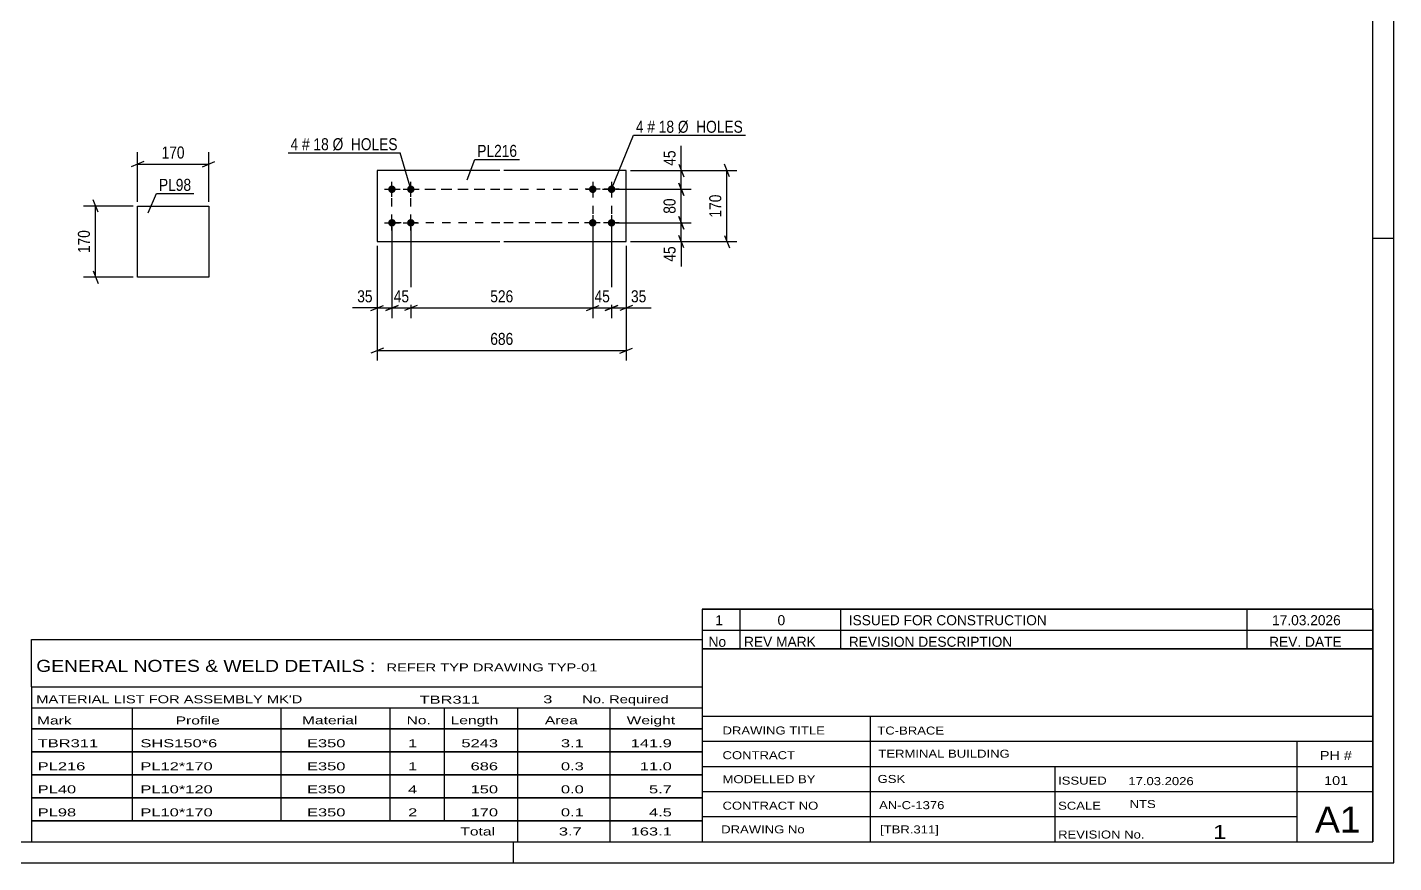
# Model space of a CAD drawing. Header units: millimetres. Extents: x 0 to 594, y 0 to 420.
# Drawn here: x 268 to 594, y 0 to 199.4 of the extents above; entities that cross this region are included whole.
import ezdxf

# ---------------------------------------------------------------- set-up
doc = ezdxf.new("R2010")
doc.units = ezdxf.units.MM
doc.linetypes.add('DXK_LINE_DOT2', pattern=[3.9198, 1.9599, -1.9599])
doc.styles.add('Arial Narrow', font='ARIALN.TTF', dxfattribs={"height": 0.2})

# ---------------------------------------------------------------- blocks, each defined once
blk = doc.blocks.new('Unknown-580609948-1130')
at = {"color": 5, "linetype": 'Continuous'}
for p, q in [((594, 0), (594, 420)), ((589, 5), (589, 415)), ((594, 149), (589, 149)), ((5, 5), (589, 5)), ((384, 0), (384, 5)), ((0, 0), (594, 0))]:
    blk.add_line(p, q, dxfattribs=at)
blk = doc.blocks.new('Part-580609948-3555 - 3554')
at = {"color": 2, "linetype": 'Continuous'}
for p, q in [((380.71, 165.27), (351.51, 165.27)), ((351.51, 165.27), (351.51, 148.27)), ((410.91, 165.27), (381.71, 165.27)), ((410.91, 148.27), (410.91, 165.27)), ((351.51, 148.27), (380.71, 148.27)), ((381.71, 148.27), (410.91, 148.27))]:
    blk.add_line(p, q, dxfattribs=at)
blk = doc.blocks.new('Bolt-580609948-3556 - 3554')
at = {"linetype": 'Continuous'}
for points in [[(402.91, 159.87, -1), (402.91, 161.67, -1)], [(407.41, 159.87, -1), (407.41, 161.67, -1)], [(402.91, 151.87, -1), (402.91, 153.67, -1)], [(407.41, 151.87, -1), (407.41, 153.67, -1)]]:
    blk.add_hatch(color=1, dxfattribs=at).paths.add_polyline_path(points)
at = {"color": 1, "linetype": 'Continuous'}
for p, q in [((404.71, 160.77), (401.11, 160.77)), ((402.91, 162.57), (402.91, 158.97)), ((409.21, 160.77), (405.61, 160.77)), ((407.41, 162.57), (407.41, 158.97)), ((402.91, 154.57), (402.91, 150.97)), ((407.41, 154.57), (407.41, 150.97)), ((404.71, 152.77), (401.11, 152.77)), ((409.21, 152.77), (405.61, 152.77))]:
    blk.add_line(p, q, dxfattribs=at)
blk = doc.blocks.new('Bolt-580609948-3557 - 3554')
at = {"linetype": 'Continuous'}
for points in [[(355.01, 161.67, -1), (355.01, 159.87, -1)], [(359.51, 161.67, -1), (359.51, 159.87, -1)], [(355.01, 153.67, -1), (355.01, 151.87, -1)], [(359.51, 153.67, -1), (359.51, 151.87, -1)]]:
    blk.add_hatch(color=1, dxfattribs=at).paths.add_polyline_path(points)
at = {"color": 1, "linetype": 'Continuous'}
for p, q in [((353.21, 160.77), (356.81, 160.77)), ((355.01, 158.97), (355.01, 162.57)), ((357.71, 160.77), (361.31, 160.77)), ((359.51, 158.97), (359.51, 162.57)), ((355.01, 150.97), (355.01, 154.57)), ((359.51, 150.97), (359.51, 154.57)), ((353.21, 152.77), (356.81, 152.77)), ((357.71, 152.77), (361.31, 152.77))]:
    blk.add_line(p, q, dxfattribs=at)
blk = doc.blocks.new('Part-580609948-2404 - 2398')
at = {"color": 2, "linetype": 'Continuous'}
for p, q in [((294.29, 156.77), (311.29, 156.78)), ((294.3, 139.77), (294.29, 156.77)), ((311.29, 156.78), (311.3, 139.78)), ((311.3, 139.78), (294.3, 139.77))]:
    blk.add_line(p, q, dxfattribs=at)
blk = doc.blocks.new('Rectangle-580609948-3733 - 3554')
at = {"color": 1, "linetype": 'DXK_LINE_DOT2'}
for p, q in [((355.01, 160.77), (380.71, 160.77)), ((355.01, 152.77), (355.01, 160.77)), ((381.71, 160.77), (407.41, 160.77)), ((407.41, 160.77), (407.41, 152.77)), ((380.71, 152.77), (355.01, 152.77)), ((407.41, 152.77), (381.71, 152.77))]:
    blk.add_line(p, q, dxfattribs=at)
blk = doc.blocks.new('Rectangle-580609948-3743 - 3554')
at = {"color": 1, "linetype": 'DXK_LINE_DOT2'}
for p, q in [((359.51, 160.77), (380.71, 160.77)), ((359.51, 152.77), (359.51, 160.77)), ((381.71, 160.77), (402.91, 160.77)), ((402.91, 160.77), (402.91, 152.77)), ((380.71, 152.77), (359.51, 152.77)), ((402.91, 152.77), (381.71, 152.77))]:
    blk.add_line(p, q, dxfattribs=at)
blk = doc.blocks.new('StraightDimension-580609948-3562 - 3554')
at = {"color": 7, "linetype": 'Continuous'}
for p, q in [((407.41, 151.77), (407.41, 130.04)), ((410.91, 147.27), (410.91, 130.04)), ((405.91, 131.84), (408.91, 133.04)), ((407.41, 132.44), (410.91, 132.44)), ((412.41, 133.04), (409.41, 131.84))]:
    blk.add_line(p, q, dxfattribs=at)
at = {"color": 0}
blk.add_wipeout([(416.29, 133.19), (416.29, 137.39), (411.44, 137.39), (411.44, 133.19)], dxfattribs=at)
at = {"color": 7, "linetype": 'Continuous'}
blk.add_line((410.91, 132.44), (416.82, 132.44), dxfattribs=at)
blk.add_line((410.91, 132.44), (416.82, 132.44), dxfattribs=at)
at = {"color": 3, "style": 'Arial Narrow'}
blk.add_text('35', height=2.863, dxfattribs=at).set_placement((412.04, 133.79))
blk = doc.blocks.new('StraightDimension-580609948-3563 - 3554')
at = {"color": 7, "linetype": 'Continuous'}
for p, q in [((402.91, 151.77), (402.91, 130.04)), ((407.41, 151.77), (407.41, 130.04)), ((401.41, 131.84), (404.41, 133.04)), ((402.91, 132.44), (407.41, 132.44)), ((408.91, 133.04), (405.91, 131.84))]:
    blk.add_line(p, q, dxfattribs=at)
at = {"color": 0}
blk.add_wipeout([(407.59, 133.19), (407.59, 137.39), (402.74, 137.39), (402.74, 133.19)], dxfattribs=at)
at = {"color": 3, "style": 'Arial Narrow'}
blk.add_text('45', height=2.863, dxfattribs=at).set_placement((403.34, 133.79))
blk = doc.blocks.new('StraightDimension-580609948-3709 - 3554')
at = {"color": 7, "linetype": 'Continuous'}
for p, q in [((408.41, 160.77), (426.42, 160.77)), ((423.42, 162.27), (424.62, 159.27)), ((424.02, 152.77), (424.02, 160.77)), ((424.62, 151.27), (423.42, 154.27)), ((408.41, 152.77), (426.42, 152.77))]:
    blk.add_line(p, q, dxfattribs=at)
at = {"color": 0}
blk.add_wipeout([(423.27, 159.2), (419.07, 159.2), (419.07, 154.34), (423.27, 154.34)], dxfattribs=at)
at = {"color": 3, "style": 'Arial Narrow'}
blk.add_text('80', height=2.863, rotation=90.0002, dxfattribs=at).set_placement((422.67, 154.94))
blk = doc.blocks.new('StraightDimension-580609948-3564 - 3554')
at = {"color": 7, "linetype": 'Continuous'}
for p, q in [((359.51, 151.77), (359.51, 130.04)), ((402.91, 151.77), (402.91, 130.04)), ((361.01, 133.04), (358.01, 131.84)), ((359.51, 132.44), (402.91, 132.44)), ((401.41, 131.84), (404.41, 133.04))]:
    blk.add_line(p, q, dxfattribs=at)
at = {"color": 0}
blk.add_wipeout([(384.56, 133.19), (384.56, 137.39), (377.87, 137.39), (377.87, 133.19)], dxfattribs=at)
at = {"color": 3, "style": 'Arial Narrow'}
blk.add_text('526', height=2.863, dxfattribs=at).set_placement((378.47, 133.79))
blk = doc.blocks.new('StraightDimension-580609948-3565 - 3554')
at = {"color": 7, "linetype": 'Continuous'}
for p, q in [((355.01, 151.77), (355.01, 130.04)), ((359.51, 151.77), (359.51, 130.04)), ((353.51, 131.84), (356.51, 133.04)), ((355.01, 132.44), (359.51, 132.44)), ((361.01, 133.04), (358.01, 131.84))]:
    blk.add_line(p, q, dxfattribs=at)
at = {"color": 0}
blk.add_wipeout([(359.69, 133.19), (359.69, 137.39), (354.84, 137.39), (354.84, 133.19)], dxfattribs=at)
at = {"color": 3, "style": 'Arial Narrow'}
blk.add_text('45', height=2.863, dxfattribs=at).set_placement((355.44, 133.79))
blk = doc.blocks.new('StraightDimension-580609948-3566 - 3554')
at = {"color": 7, "linetype": 'Continuous'}
for p, q in [((355.01, 151.77), (355.01, 130.04)), ((351.51, 147.27), (351.51, 130.04)), ((350.01, 131.84), (353.01, 133.04)), ((351.51, 132.44), (355.01, 132.44)), ((356.51, 133.04), (353.51, 131.84))]:
    blk.add_line(p, q, dxfattribs=at)
at = {"color": 0}
blk.add_wipeout([(350.99, 133.19), (350.99, 137.39), (346.13, 137.39), (346.13, 133.19)], dxfattribs=at)
at = {"color": 7, "linetype": 'Continuous'}
blk.add_line((351.51, 132.44), (345.61, 132.44), dxfattribs=at)
blk.add_line((351.51, 132.44), (345.61, 132.44), dxfattribs=at)
at = {"color": 3, "style": 'Arial Narrow'}
blk.add_text('35', height=2.863, dxfattribs=at).set_placement((346.73, 133.79))
blk = doc.blocks.new('StraightDimension-580609948-3582 - 3554')
at = {"color": 7, "linetype": 'Continuous'}
for p, q in [((351.51, 147.27), (351.51, 119.87)), ((410.91, 147.27), (410.91, 119.87)), ((353.01, 122.87), (350.01, 121.67)), ((351.51, 122.27), (410.91, 122.27)), ((409.41, 121.67), (412.41, 122.87))]:
    blk.add_line(p, q, dxfattribs=at)
at = {"color": 0}
blk.add_wipeout([(384.56, 123.02), (384.56, 127.22), (377.87, 127.22), (377.87, 123.02)], dxfattribs=at)
at = {"color": 3, "style": 'Arial Narrow'}
blk.add_text('686', height=2.863, dxfattribs=at).set_placement((378.47, 123.62))
blk = doc.blocks.new('StraightDimension-580609948-3602 - 3554')
at = {"color": 7, "linetype": 'Continuous'}
for p, q in [((435.53, 163.77), (434.33, 166.77)), ((411.91, 165.27), (437.33, 165.27)), ((434.93, 148.27), (434.93, 165.27)), ((411.91, 148.27), (437.33, 148.27)), ((434.33, 149.77), (435.53, 146.77))]:
    blk.add_line(p, q, dxfattribs=at)
at = {"color": 0}
blk.add_wipeout([(434.18, 160.11), (429.98, 160.11), (429.98, 153.43), (434.18, 153.43)], dxfattribs=at)
at = {"color": 3, "style": 'Arial Narrow'}
blk.add_text('170', height=2.863, rotation=90.0002, dxfattribs=at).set_placement((433.58, 154.03))
blk = doc.blocks.new('StraightDimension-580609948-3708 - 3554')
at = {"color": 7, "linetype": 'Continuous'}
for p, q in [((423.42, 166.77), (424.62, 163.77)), ((411.91, 165.27), (426.42, 165.27)), ((424.02, 160.77), (424.02, 165.27)), ((408.41, 160.77), (426.42, 160.77)), ((424.62, 159.27), (423.42, 162.27))]:
    blk.add_line(p, q, dxfattribs=at)
at = {"color": 0}
blk.add_wipeout([(423.27, 170.65), (419.07, 170.65), (419.07, 165.79), (423.27, 165.79)], dxfattribs=at)
at = {"color": 7, "linetype": 'Continuous'}
blk.add_line((424.02, 165.27), (424.02, 171.17), dxfattribs=at)
blk.add_line((424.02, 165.27), (424.02, 171.17), dxfattribs=at)
at = {"color": 3, "style": 'Arial Narrow'}
blk.add_text('45', height=2.863, rotation=90.0002, dxfattribs=at).set_placement((422.67, 166.39))
blk = doc.blocks.new('StraightDimension-580609948-3710 - 3554')
at = {"color": 7, "linetype": 'Continuous'}
for p, q in [((423.42, 154.27), (424.62, 151.27)), ((408.41, 152.77), (426.42, 152.77)), ((424.02, 148.27), (424.02, 152.77)), ((411.91, 148.27), (426.42, 148.27)), ((424.62, 146.77), (423.42, 149.77))]:
    blk.add_line(p, q, dxfattribs=at)
at = {"color": 0}
blk.add_wipeout([(423.27, 147.74), (419.07, 147.74), (419.07, 142.89), (423.27, 142.89)], dxfattribs=at)
at = {"color": 7, "linetype": 'Continuous'}
blk.add_line((424.02, 148.27), (424.02, 142.36), dxfattribs=at)
blk.add_line((424.02, 148.27), (424.02, 142.36), dxfattribs=at)
at = {"color": 3, "style": 'Arial Narrow'}
blk.add_text('45', height=2.863, rotation=90.0002, dxfattribs=at).set_placement((422.67, 143.49))
blk = doc.blocks.new('StraightDimension-580609948-2406 - 2398')
at = {"color": 7, "linetype": 'Continuous'}
for p, q in [((294.29, 157.77), (294.29, 169.62)), ((311.29, 157.78), (311.29, 169.62)), ((295.79, 167.37), (292.79, 166.17)), ((294.29, 166.77), (311.29, 166.77)), ((309.79, 166.17), (312.79, 167.37))]:
    blk.add_line(p, q, dxfattribs=at)
at = {"color": 0}
blk.add_wipeout([(306.14, 167.52), (306.14, 171.72), (299.45, 171.72), (299.45, 167.52)], dxfattribs=at)
at = {"color": 3, "style": 'Arial Narrow'}
blk.add_text('170', height=2.863, dxfattribs=at).set_placement((300.05, 168.12))
blk = doc.blocks.new('StraightDimension-580609948-2417 - 2398')
at = {"color": 7, "linetype": 'Continuous'}
for p, q in [((293.29, 156.77), (281.45, 156.77)), ((284.9, 155.27), (283.7, 158.27)), ((284.3, 139.77), (284.3, 156.77)), ((283.7, 141.27), (284.9, 138.27)), ((293.3, 139.77), (281.45, 139.77))]:
    blk.add_line(p, q, dxfattribs=at)
at = {"color": 0}
blk.add_wipeout([(283.55, 151.62), (279.35, 151.62), (279.35, 144.93), (283.55, 144.93)], dxfattribs=at)
at = {"color": 3, "style": 'Arial Narrow'}
blk.add_text('170', height=2.863, rotation=90.0002, dxfattribs=at).set_placement((282.95, 145.53))
blk = doc.blocks.new('Unknown-580609948-4442')
at = {"color": 7, "linetype": 'Continuous'}
for p, q in [((429, 51.05), (429, 5)), ((429, 51.05), (589, 51.05)), ((589, 51), (589, 5)), ((429, 35), (589, 35)), ((469.14, 35), (469.14, 5)), ((429, 29), (589, 29)), ((571, 5.05), (571, 29.05)), ((429, 23), (589, 23)), ((513.14, 23), (513.14, 5)), ((429, 17), (589, 17)), ((429, 11), (571, 11)), ((429, 5), (589, 5))]:
    blk.add_line(p, q, dxfattribs=at)
at = {"color": 7, "style": 'Arial Narrow'}
for s, height, width, p in [('DRAWING TITLE', 1.9089, 1.425378, (433.88, 30.61)), ('TC-BRACE', 1.909, 1.425378, (470.81, 30.59)), ('CONTRACT', 1.909, 1.425378, (433.88, 24.71)), ('TERMINAL BUILDING', 1.9089, 1.425378, (471.06, 25.07)), ('MODELLED BY', 1.9089, 1.425378, (433.88, 18.98)), ('GSK', 1.909, 1.425378, (470.88, 19.04)), ('ISSUED', 1.909, 1.425378, (513.94, 18.64)), ('17.03.2026', 1.909, 1.425378, (530.69, 18.52)), ('CONTRACT NO', 1.9089, 1.425378, (433.88, 12.66)), ('AN-C-1376', 1.909, 1.425378, (471.23, 12.78)), ('SCALE', 1.909, 1.425378, (513.94, 12.65)), ('A1', 6.204, 1.25, (575.24, 7.2)), ('DRAWING No', 1.909, 1.425378, (433.56, 7)), ('[TBR.311]', 1.909, 1.425378, (471.46, 6.99)), ('REVISION No.', 1.9089, 1.425378, (513.94, 5.77)), ('1', 3.34, 1.5, (550.91, 5.68))]:
    blk.add_text(s, height=height, dxfattribs=dict(at, width=width)).set_placement(p)
at = {"color": 7, "linetype": 'Continuous', "style": 'Arial Narrow'}
for s, height, width, p in [('PH #', 2.1, 1.42538, (576.4, 24.55)), ('101', 2.1, 1.42538, (577.41, 18.55)), ('NTS', 1.909, 1.425378, (531, 13.05))]:
    blk.add_text(s, height=height, dxfattribs=dict(at, width=width)).set_placement(p)
blk = doc.blocks.new('Unknown-580609948-4443')
at = {"color": 7, "linetype": 'Continuous'}
for p, q in [((429, 60.55), (589, 60.55)), ((589, 60.55), (429, 60.55)), ((429, 60.55), (429, 55.55)), ((438, 60.55), (438, 55.55)), ((462, 60.55), (462, 55.55)), ((559, 60.55), (559, 55.55)), ((589, 60.55), (589, 55.55)), ((429, 55.55), (589, 55.55)), ((429, 55.55), (429, 51.05)), ((429, 55.55), (589, 55.55)), ((438, 55.55), (438, 51.05)), ((462, 55.55), (462, 51.05)), ((559, 55.55), (559, 51.05)), ((589, 55.55), (589, 51.05)), ((589, 51.05), (429, 51.05))]:
    blk.add_line(p, q, dxfattribs=at)
at = {"color": 7, "linetype": 'Continuous', "style": 'Arial Narrow'}
for s, height, width, p in [('1', 2.39, 1.196471, (432.16, 56.7)), ('0', 2.39, 1.196471, (447, 56.7)), ('ISSUED FOR CONSTRUCTION', 2.3861, 1.196471, (464, 56.7)), ('17.03.2026', 2.386, 1.196471, (565, 56.7)), ('No', 2.386, 1.2, (430.54, 51.55)), ('REV MARK', 2.386, 1.2, (439, 51.55)), ('REVISION DESCRIPTION', 2.3861, 1.2, (464, 51.55)), ('REV. DATE', 2.386, 1.2, (564.28, 51.55))]:
    blk.add_text(s, height=height, dxfattribs=dict(at, width=width)).set_placement(p)
blk = doc.blocks.new('Unknown-580609948-4444')
at = {"color": 7, "linetype": 'Continuous'}
for p, q in [((269, 53.25), (429, 53.25)), ((269, 42), (269, 53.25)), ((429, 53.25), (429, 42)), ((269, 42), (429, 42)), ((269, 42), (269, 37)), ((429, 42), (429, 37)), ((269, 37), (429, 37)), ((269, 37), (269, 32)), ((293, 37), (293, 32)), ((328.5, 37), (328.5, 32)), ((354.5, 37), (354.5, 32)), ((367.5, 37), (367.5, 32)), ((385, 37), (385, 32)), ((407, 37), (407, 32)), ((429, 37), (429, 32)), ((269, 32), (429, 32)), ((269, 31.95), (269, 26.55)), ((269, 31.95), (429, 31.95)), ((293, 32), (293, 26.5)), ((328.5, 32), (328.5, 26.5)), ((354.5, 32), (354.5, 26.5)), ((367.5, 32), (367.5, 26.5)), ((385, 32), (385, 26.5)), ((407, 32), (407, 26.5)), ((429, 31.95), (429, 26.55)), ((269, 26.55), (429, 26.55)), ((269, 26.45), (269, 21.05)), ((269, 26.45), (429, 26.45)), ((293, 26.5), (293, 21)), ((328.5, 26.5), (328.5, 21)), ((354.5, 26.5), (354.5, 21)), ((367.5, 26.5), (367.5, 21)), ((385, 26.5), (385, 21)), ((407, 26.5), (407, 21)), ((429, 26.45), (429, 21.05)), ((269, 21.05), (429, 21.05)), ((269, 20.95), (269, 15.55)), ((269, 20.95), (429, 20.95)), ((293, 21), (293, 15.5)), ((328.5, 21), (328.5, 15.5)), ((354.5, 21), (354.5, 15.5)), ((367.5, 21), (367.5, 15.5)), ((385, 21), (385, 15.5)), ((407, 21), (407, 15.5)), ((429, 20.95), (429, 15.55)), ((269, 15.55), (429, 15.55)), ((269, 15.45), (269, 10.05)), ((269, 15.45), (429, 15.45)), ((293, 15.5), (293, 10)), ((328.5, 15.5), (328.5, 10)), ((354.5, 15.5), (354.5, 10)), ((367.5, 15.5), (367.5, 10)), ((385, 15.5), (385, 10)), ((407, 15.5), (407, 10)), ((429, 15.45), (429, 10.05)), ((269, 10.05), (429, 10.05)), ((269, 10), (429, 10)), ((269, 10), (269, 5)), ((385, 10), (385, 5)), ((407, 10), (407, 5)), ((429, 10), (429, 5)), ((269, 5), (429, 5))]:
    blk.add_line(p, q, dxfattribs=at)
at = {"color": 7, "style": 'Arial Narrow'}
for s, height, width, p in [('GENERAL NOTES & WELD DETAILS :', 2.8633, 1.4, (270.15, 45.56)), ('REFER TYP DRAWING TYP-01', 1.9089, 1.6, (353.7, 45.66)), ("MATERIAL LIST FOR ASSEMBLY MK'D", 1.9089, 1.6, (270.15, 38.06)), ('TBR311', 1.909, 1.794707, (361.59, 37.97)), ('3', 1.91, 1.794707, (391.08, 38.06)), ('No. Required', 1.9089, 1.6, (400.41, 38.06)), ('Mark', 1.909, 1.7, (270.34, 33)), ('Profile', 1.909, 1.7, (303.41, 33)), ('Material', 1.909, 1.7, (333.54, 33.06)), ('No.', 1.909, 1.7, (358.5, 33.06)), ('Length', 1.909, 1.7, (369, 33.06)), ('Area', 1.909, 1.7, (391.5, 33.06)), ('Weight', 1.909, 1.7, (411, 33.06))]:
    blk.add_text(s, height=height, dxfattribs=dict(at, width=width)).set_placement(p)
at = {"color": 7, "linetype": 'Continuous', "style": 'Arial Narrow'}
for s, height, width, p in [('TBR311', 1.909, 1.794707, (270.5, 27.56)), ('SHS150*6', 1.909, 1.794707, (295, 27.56)), ('E350', 1.909, 1.794707, (334.74, 27.56)), ('1', 1.91, 1.794707, (358.86, 27.56)), ('5243', 1.909, 1.794707, (371.58, 27.56)), ('3.1', 1.909, 1.794707, (395.32, 27.56)), ('141.9', 1.909, 1.794707, (411.96, 27.56)), ('PL216', 1.909, 1.794707, (270.5, 22.06)), ('PL12*170', 1.909, 1.794707, (295, 22.06)), ('E350', 1.909, 1.794707, (334.74, 22.06)), ('1', 1.91, 1.794707, (358.86, 22.06)), ('686', 1.909, 1.794707, (373.77, 22.06)), ('0.3', 1.909, 1.794707, (395.32, 22.06)), ('11.0', 1.909, 1.794707, (414.14, 22.06)), ('PL40', 1.909, 1.794707, (270.5, 16.56)), ('PL10*120', 1.909, 1.794707, (295, 16.56)), ('E350', 1.909, 1.794707, (334.74, 16.56)), ('4', 1.91, 1.794707, (358.86, 16.56)), ('150', 1.909, 1.794707, (373.77, 16.56)), ('0.0', 1.909, 1.794707, (395.32, 16.56)), ('5.7', 1.909, 1.794707, (416.33, 16.56)), ('PL98', 1.909, 1.794707, (270.5, 11.06)), ('PL10*170', 1.909, 1.794707, (295, 11.06)), ('E350', 1.909, 1.794707, (334.74, 11.06)), ('2', 1.91, 1.794707, (358.86, 11.06)), ('170', 1.909, 1.794707, (373.77, 11.06)), ('0.1', 1.909, 1.794707, (395.32, 11.06)), ('4.5', 1.909, 1.794707, (416.33, 11.06)), ('Total', 1.909, 1.7, (371.33, 6.5)), ('3.7', 1.909, 1.794707, (394.83, 6.5)), ('163.1', 1.909, 1.794707, (411.96, 6.5))]:
    blk.add_text(s, height=height, dxfattribs=dict(at, width=width)).set_placement(p)
blk = doc.blocks.new('Mark-580609948-3609 - 3554')
at = {"color": 0}
blk.add_wipeout([(332.65, 170.1), (332.65, 173.1), (330.82, 173.1), (330.82, 170.1)], dxfattribs=at)
blk.add_wipeout([(332.65, 170.1), (332.65, 173.1), (330.82, 173.1), (330.82, 170.1)], dxfattribs=at)
blk.add_wipeout([(335.38, 170.1), (335.38, 173.1), (333.55, 173.1), (333.55, 170.1)], dxfattribs=at)
blk.add_wipeout([(335.38, 170.1), (335.38, 173.1), (333.55, 173.1), (333.55, 170.1)], dxfattribs=at)
at = {"color": 3, "style": 'Arial Narrow'}
blk.add_text('4', height=2.86, dxfattribs=at).set_placement((330.82, 170.1))
at = {"color": 0}
blk.add_wipeout([(339.94, 170.1), (339.94, 173.1), (336.28, 173.1), (336.28, 170.1)], dxfattribs=at)
blk.add_wipeout([(339.94, 170.1), (339.94, 173.1), (336.28, 173.1), (336.28, 170.1)], dxfattribs=at)
at = {"color": 3, "style": 'Arial Narrow'}
blk.add_text('#', height=2.86, dxfattribs=at).set_placement((333.55, 170.1))
at = {"color": 0}
blk.add_wipeout([(356.36, 170.1), (356.36, 173.1), (340.84, 173.1), (340.84, 170.1)], dxfattribs=at)
blk.add_wipeout([(356.36, 170.1), (356.36, 173.1), (340.84, 173.1), (340.84, 170.1)], dxfattribs=at)
at = {"color": 7, "linetype": 'Continuous'}
for p in [(330.22, 169.5), (359.51, 160.77)]:
    blk.add_line(p, (356.96, 169.5), dxfattribs=at)
at = {"color": 3, "style": 'Arial Narrow'}
for s, p in [('18', (336.28, 170.1)), ('Ø  HOLES', (340.84, 170.1))]:
    blk.add_text(s, height=2.863, dxfattribs=at).set_placement(p)
blk = doc.blocks.new('Mark-580609948-3605 - 3554')
at = {"color": 0}
blk.add_wipeout([(384.87, 168.51), (384.87, 171.51), (375.37, 171.51), (375.37, 168.51)], dxfattribs=at)
blk.add_wipeout([(384.87, 168.51), (384.87, 171.51), (375.37, 171.51), (375.37, 168.51)], dxfattribs=at)
at = {"color": 30, "linetype": 'Continuous'}
for p, q in [((372.93, 162.99), (374.77, 167.91)), ((374.77, 167.91), (385.47, 167.91))]:
    blk.add_line(p, q, dxfattribs=at)
at = {"color": 3, "style": 'Arial Narrow'}
blk.add_text('PL216', height=2.863, dxfattribs=at).set_placement((375.37, 168.51))
blk = doc.blocks.new('Mark-580609948-3608 - 3554')
at = {"color": 0}
blk.add_wipeout([(415.04, 174.27), (415.04, 177.27), (413.21, 177.27), (413.21, 174.27)], dxfattribs=at)
blk.add_wipeout([(415.04, 174.27), (415.04, 177.27), (413.21, 177.27), (413.21, 174.27)], dxfattribs=at)
at = {"color": 7, "linetype": 'Continuous'}
blk.add_line((407.41, 160.77), (412.61, 173.67), dxfattribs=at)
at = {"color": 0}
blk.add_wipeout([(417.77, 174.27), (417.77, 177.27), (415.94, 177.27), (415.94, 174.27)], dxfattribs=at)
blk.add_wipeout([(417.77, 174.27), (417.77, 177.27), (415.94, 177.27), (415.94, 174.27)], dxfattribs=at)
at = {"color": 3, "style": 'Arial Narrow'}
blk.add_text('4', height=2.86, dxfattribs=at).set_placement((413.21, 174.27))
at = {"color": 0}
blk.add_wipeout([(422.32, 174.27), (422.32, 177.27), (418.67, 177.27), (418.67, 174.27)], dxfattribs=at)
blk.add_wipeout([(422.32, 174.27), (422.32, 177.27), (418.67, 177.27), (418.67, 174.27)], dxfattribs=at)
at = {"color": 3, "style": 'Arial Narrow'}
blk.add_text('#', height=2.86, dxfattribs=at).set_placement((415.94, 174.27))
at = {"color": 0}
blk.add_wipeout([(438.75, 174.27), (438.75, 177.27), (423.22, 177.27), (423.22, 174.27)], dxfattribs=at)
blk.add_wipeout([(438.75, 174.27), (438.75, 177.27), (423.22, 177.27), (423.22, 174.27)], dxfattribs=at)
at = {"color": 7, "linetype": 'Continuous'}
blk.add_line((412.61, 173.67), (439.35, 173.67), dxfattribs=at)
at = {"color": 3, "style": 'Arial Narrow'}
for s, p in [('18', (418.67, 174.27)), ('Ø  HOLES', (423.22, 174.27))]:
    blk.add_text(s, height=2.863, dxfattribs=at).set_placement(p)
blk = doc.blocks.new('Mark-580609948-2400 - 2398')
at = {"color": 0}
blk.add_wipeout([(307.11, 160.4), (307.11, 163.4), (299.43, 163.4), (299.43, 160.4)], dxfattribs=at)
blk.add_wipeout([(307.11, 160.4), (307.11, 163.4), (299.43, 163.4), (299.43, 160.4)], dxfattribs=at)
at = {"color": 30, "linetype": 'Continuous'}
for p, q in [((296.87, 155.12), (298.83, 159.8)), ((298.83, 159.8), (307.71, 159.8))]:
    blk.add_line(p, q, dxfattribs=at)
at = {"color": 3, "style": 'Arial Narrow'}
blk.add_text('PL98', height=2.863, dxfattribs=at).set_placement((299.43, 160.4))

msp = doc.modelspace()

# ---------------------------------------------------------------- block references
for name in ['Unknown-580609948-1130', 'Part-580609948-3555 - 3554', 'Bolt-580609948-3557 - 3554', 'Rectangle-580609948-3733 - 3554', 'Rectangle-580609948-3743 - 3554', 'Bolt-580609948-3556 - 3554', 'Part-580609948-2404 - 2398', 'Unknown-580609948-4443', 'Unknown-580609948-4444', 'Unknown-580609948-4442']:
    msp.add_blockref(name, (0, 0))

# ---------------------------------------------------------------- next in the draw order: block references
for name in ['Mark-580609948-3609 - 3554', 'StraightDimension-580609948-2406 - 2398', 'Mark-580609948-3605 - 3554', 'StraightDimension-580609948-3562 - 3554']:
    msp.add_blockref(name, (0, 0))

# ---------------------------------------------------------------- next in the draw order: block references
for name in ['Mark-580609948-2400 - 2398', 'StraightDimension-580609948-2417 - 2398', 'StraightDimension-580609948-3563 - 3554']:
    msp.add_blockref(name, (0, 0))

# ---------------------------------------------------------------- next in the draw order: block references
for name in ['StraightDimension-580609948-3709 - 3554', 'StraightDimension-580609948-3564 - 3554']:
    msp.add_blockref(name, (0, 0))

# ---------------------------------------------------------------- next in the draw order: block references
msp.add_blockref('StraightDimension-580609948-3565 - 3554', (0, 0))

# ---------------------------------------------------------------- next in the draw order: block references
msp.add_blockref('StraightDimension-580609948-3566 - 3554', (0, 0))

# ---------------------------------------------------------------- next in the draw order: block references
msp.add_blockref('StraightDimension-580609948-3582 - 3554', (0, 0))

# ---------------------------------------------------------------- next in the draw order: block references
msp.add_blockref('StraightDimension-580609948-3602 - 3554', (0, 0))

# ---------------------------------------------------------------- next in the draw order: block references
for name in ['StraightDimension-580609948-3708 - 3554', 'StraightDimension-580609948-3710 - 3554']:
    msp.add_blockref(name, (0, 0))

# ---------------------------------------------------------------- next in the draw order: block references
msp.add_blockref('Mark-580609948-3608 - 3554', (0, 0))

doc.saveas('drawing.dxf')
